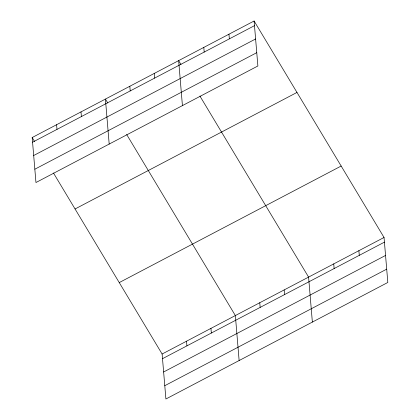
<?xml version="1.0" encoding="UTF-8"?>
<svg xmlns="http://www.w3.org/2000/svg" width="420" height="420" viewBox="0 0 420 420"><rect width="100%" height="100%" fill="white"/><g stroke="black" fill="none" stroke-linecap="round" stroke-linejoin="round"><path stroke-width="0.63" d="M254.1 21L257.88 65.982L35.957 182.527L32.177 137.54L254.1 21L384.043 237.473L387.823 282.461L165.9 399L162.12 354.018L53.456 172.982M32.571 142.207L254.494 25.662M33.689 155.51L255.612 38.971M34.839 169.218L256.762 52.679M75.059 208.976L296.982 92.437M119.243 282.581L341.161 166.036M162.12 354.018L384.043 237.473M162.514 358.68L384.437 242.141M163.632 371.983L385.55 255.444M164.782 385.697L386.705 269.152M180.973 64.502L178.647 60.622L182.427 105.609M199.92 96.064L308.59 277.1L312.365 322.082M107.74 102.958L105.415 99.083L109.189 144.065M126.688 134.526L235.358 315.556L239.132 360.544M32.177 137.54L34.508 141.419M358.89 250.682L359.284 255.35M333.743 263.891L334.131 268.553M284.177 289.921L284.571 294.583M259.765 302.736L260.159 307.403M228.953 34.209L229.341 38.871M203.8 47.418L204.188 52.08M210.945 328.377L211.334 333.039M186.533 341.197L186.926 345.86M154.234 73.442L154.628 78.109M129.827 86.263L130.216 90.93M81.002 111.904L81.396 116.566M56.59 124.724L56.984 129.386"/></g></svg>
